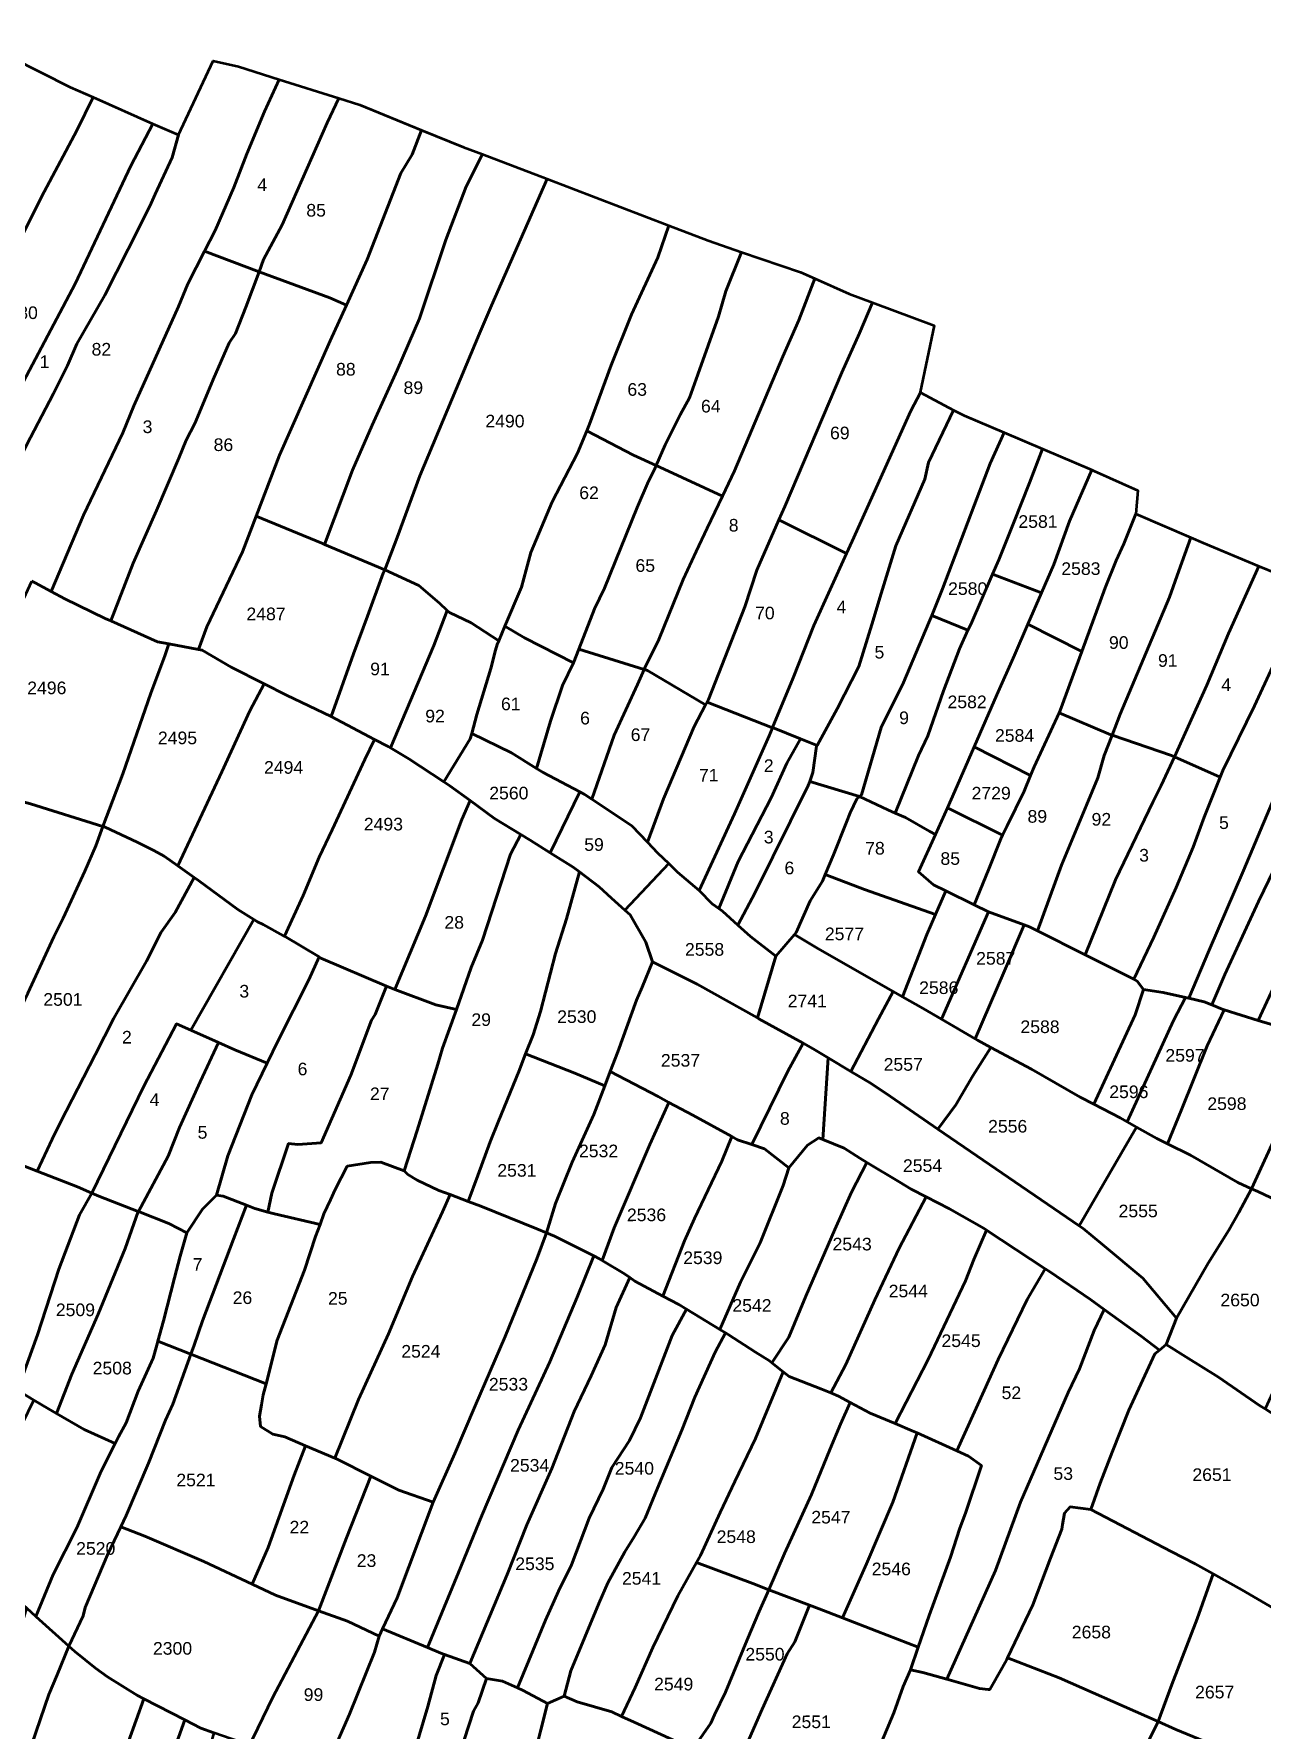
# Model space of a CAD drawing. Header units: inches. Extents: x -340598 to -226850, y -167010 to -59860.
# Drawn here: x -267956 to -255306, y -121164 to -103699 of the extents above; entities that cross this region are included whole.
import ezdxf

# ---------------------------------------------------------------- set-up
doc = ezdxf.new("R2010")
doc.units = ezdxf.units.IN
doc.header["$MEASUREMENT"] = 0
doc.layers.add('PDF6_Geometry', color=9, linetype='Continuous', true_color=0x808080)
doc.layers.add('PDF6_Text', color=7, linetype='Continuous', true_color=0xffffff)
doc.styles.add('PDF Arial', font='arial.ttf')

msp = doc.modelspace()

# ---------------------------------------------------------------- linework, layer by layer
at = {"layer": 'PDF6_Geometry', "color": 1, "lineweight": 53}
for points in [[(-267347, -104352), (-267514, -104693), (-267879, -105377), (-268455, -106535), (-268680, -107012), (-268939, -106856), (-268974, -106834), (-269275, -106692), (-269523, -106574), (-269831, -106439), (-270032, -106339), (-270023, -106324), (-269764, -105755), (-269600, -105378), (-269429, -105096), (-269331, -104935), (-269168, -104636), (-268928, -104173), (-268666, -103699), (-268495, -103787), (-267581, -104249)], [(-264816, -104362), (-264937, -104614), (-265398, -105665), (-265590, -106022), (-265636, -106148), (-266198, -105937), (-266090, -105724), (-265898, -105280), (-265763, -104933), (-265581, -104499), (-265430, -104169)], [(-266730, -104624), (-266956, -105059), (-267532, -106274), (-268128, -107403), (-268493, -108184), (-268825, -108883), (-268911, -108841), (-268993, -108802), (-269291, -108590), (-269365, -108552), (-269118, -108021), (-268926, -107519), (-268715, -107085), (-268680, -107012), (-268455, -106535), (-267879, -105377), (-267514, -104693), (-267347, -104352)], [(-263963, -104689), (-264061, -104941), (-264176, -105134), (-264522, -106022), (-264737, -106491), (-264907, -106417), (-265636, -106148), (-265590, -106022), (-265398, -105665), (-264937, -104614), (-264816, -104362), (-264600, -104430)], [(-266466, -104740), (-266533, -104972), (-266706, -105348), (-266763, -105473), (-266984, -105917), (-267224, -106390), (-267513, -106891), (-267609, -107113), (-267753, -107403), (-268031, -107933), (-268252, -108396), (-268416, -108782), (-268560, -109017), (-268656, -108965), (-268825, -108883), (-268493, -108184), (-268128, -107403), (-267532, -106274), (-266956, -105059), (-266730, -104624)], [(-263336, -104939), (-263503, -105269), (-263714, -105819), (-263983, -106629), (-264214, -107160), (-264473, -107729), (-264675, -108192), (-264963, -108956), (-264992, -108944), (-265667, -108664), (-265425, -108038), (-264906, -106861), (-264737, -106491), (-264522, -106022), (-264176, -105134), (-264061, -104941), (-263963, -104689), (-263532, -104864)], [(-262670, -105193), (-263243, -106494), (-263368, -106783), (-263982, -108249), (-264213, -108886), (-264343, -109217), (-264963, -108956), (-264675, -108192), (-264473, -107729), (-264214, -107160), (-263983, -106629), (-263714, -105819), (-263503, -105269), (-263336, -104939)], [(-261415, -105673), (-261531, -106001), (-261800, -106589), (-262012, -107110), (-262232, -107718), (-262261, -107787), (-262357, -108017), (-262617, -108518), (-262838, -109039), (-262933, -109396), (-263104, -109798), (-263168, -109948), (-263453, -109763), (-263674, -109657), (-263698, -109635), (-263780, -109561), (-263991, -109378), (-264343, -109217), (-264213, -108886), (-263982, -108249), (-263368, -106783), (-263243, -106494), (-262670, -105193)], [(-260669, -105945), (-260829, -106348), (-260906, -106608), (-261117, -107206), (-261203, -107447), (-261300, -107621), (-261453, -107930), (-261547, -108142), (-261780, -108036), (-262261, -107787), (-262232, -107718), (-262012, -107110), (-261800, -106589), (-261531, -106001), (-261415, -105673), (-261012, -105827)], [(-266198, -105937), (-265636, -106148), (-265772, -106514), (-265878, -106784), (-265945, -106881), (-266108, -107257), (-266185, -107440), (-266300, -107710), (-266387, -107884), (-266464, -108067), (-266694, -108608), (-266934, -109148), (-267163, -109744), (-267223, -109717), (-267636, -109515), (-267777, -109439), (-267444, -108656), (-267041, -107807), (-266926, -107528), (-266666, -106949), (-266465, -106505), (-266369, -106273)], [(-259912, -106219), (-260079, -106646), (-260242, -107022), (-260741, -108199), (-260864, -108458), (-261463, -108180), (-261547, -108142), (-261453, -107930), (-261300, -107621), (-261203, -107447), (-261117, -107206), (-260906, -106608), (-260829, -106348), (-260669, -105945), (-260060, -106154)], [(-265636, -106148), (-264907, -106417), (-264737, -106491), (-264906, -106861), (-265425, -108038), (-265667, -108664), (-265809, -109031), (-266174, -109803), (-266261, -110037), (-266566, -109980), (-266684, -109958), (-267163, -109744), (-266934, -109148), (-266694, -108608), (-266464, -108067), (-266387, -107884), (-266300, -107710), (-266185, -107440), (-266108, -107257), (-265945, -106881), (-265878, -106784), (-265772, -106514)], [(-259320, -106465), (-259454, -106781), (-259636, -107186), (-260222, -108565), (-260282, -108702), (-260510, -109221), (-260635, -109597), (-261009, -110552), (-261023, -110579), (-261037, -110606), (-261635, -110254), (-261671, -110243), (-261664, -110225), (-261519, -109936), (-261270, -109318), (-261135, -109029), (-261020, -108788), (-260864, -108458), (-260741, -108199), (-260242, -107022), (-260079, -106646), (-259912, -106219), (-259560, -106376)], [(-258824, -107390), (-258924, -107581), (-259529, -108922), (-259588, -109051), (-260282, -108702), (-260222, -108565), (-259636, -107186), (-259454, -106781), (-259320, -106465), (-258684, -106703), (-258828, -107388)], [(-258483, -107572), (-258741, -108111), (-258780, -108285), (-259077, -108970), (-259231, -109462), (-259327, -109780), (-259461, -110214), (-259682, -110648), (-259889, -111026), (-260060, -110958), (-260348, -110841), (-260134, -110330), (-259923, -109790), (-259588, -109051), (-259529, -108922), (-258924, -107581), (-258824, -107390)], [(-257962, -107805), (-258106, -108121), (-258270, -108555), (-258596, -109413), (-258709, -109686), (-258740, -109760), (-259000, -110378), (-259230, -110841), (-259432, -111535), (-259451, -111551), (-259965, -111398), (-259932, -111304), (-259894, -111034), (-259889, -111026), (-259682, -110648), (-259461, -110214), (-259327, -109780), (-259231, -109462), (-259077, -108970), (-258780, -108285), (-258741, -108111), (-258483, -107572), (-258376, -107629)], [(-262261, -107787), (-261780, -108036), (-261547, -108142), (-261569, -108190), (-261626, -108306), (-261741, -108576), (-262078, -109405), (-262183, -109618), (-262345, -110035), (-262399, -110176), (-262904, -109917), (-263104, -109798), (-262933, -109396), (-262838, -109039), (-262617, -108518), (-262357, -108017)], [(-257568, -107972), (-257702, -108323), (-257866, -108738), (-258019, -109114), (-258083, -109261), (-258307, -109779), (-258335, -109839), (-258709, -109686), (-258596, -109413), (-258270, -108555), (-258106, -108121), (-257962, -107805)], [(-257059, -108188), (-257289, -108718), (-257452, -109162), (-257578, -109455), (-258083, -109261), (-258019, -109114), (-257866, -108738), (-257702, -108323), (-257568, -107972)], [(-261547, -108142), (-261463, -108180), (-260864, -108458), (-261020, -108788), (-261135, -109029), (-261270, -109318), (-261519, -109936), (-261664, -110225), (-261671, -110243), (-262345, -110035), (-262183, -109618), (-262078, -109405), (-261741, -108576), (-261626, -108306), (-261569, -108190)], [(-256606, -108640), (-256731, -108949), (-256808, -109123), (-256923, -109403), (-257162, -110059), (-257717, -109778), (-257578, -109455), (-257452, -109162), (-257289, -108718), (-257059, -108188), (-257039, -108197), (-256587, -108399)], [(-265667, -108664), (-264992, -108944), (-264963, -108956), (-264343, -109217), (-264357, -109252), (-264520, -109696), (-264664, -110082), (-264895, -110728), (-265356, -110507), (-265584, -110391), (-265924, -110218), (-266222, -110044), (-266261, -110037), (-266174, -109803), (-265809, -109031)], [(-260282, -108702), (-259588, -109051), (-259923, -109790), (-260134, -110330), (-260348, -110841), (-260349, -110843), (-261023, -110579), (-261009, -110552), (-260635, -109597), (-260510, -109221)], [(-256039, -108885), (-256163, -109228), (-256259, -109499), (-256768, -110704), (-256851, -110921), (-256864, -110917), (-257395, -110690), (-257384, -110666), (-257162, -110059), (-256923, -109403), (-256808, -109123), (-256731, -108949), (-256606, -108640)], [(-253932, -108639), (-253674, -108764), (-253836, -109160), (-254105, -109806), (-254287, -110259), (-254662, -111147), (-254969, -111861), (-255344, -112632), (-255690, -113385), (-255823, -113697), (-255901, -113665), (-256061, -113628), (-255850, -113132), (-255496, -112314), (-255230, -111680), (-254793, -110647), (-254470, -109835), (-254447, -109682), (-254451, -109546), (-254115, -108871)], [(-253674, -108764), (-253634, -108783), (-253336, -108909), (-253270, -108936), (-253250, -108944), (-253323, -109115), (-253538, -109641), (-253787, -110248), (-254227, -111283), (-254710, -112336), (-255053, -113231), (-255345, -113857), (-255697, -113748), (-255718, -113742), (-255823, -113697), (-255690, -113385), (-255344, -112632), (-254969, -111861), (-254662, -111147), (-254287, -110259), (-254105, -109806), (-253836, -109160)], [(-255338, -109178), (-255653, -109874), (-255874, -110405), (-256018, -110723), (-256209, -111142), (-256239, -111128), (-256851, -110921), (-256768, -110704), (-256259, -109499), (-256163, -109228), (-256039, -108885), (-255913, -108939)], [(-253250, -108944), (-253021, -109038), (-252973, -109058), (-252952, -109066), (-253042, -109325), (-253176, -109676), (-253378, -110133), (-253646, -110686), (-253966, -111438), (-254407, -112525), (-254656, -113125), (-255002, -113972), (-255026, -113962), (-255093, -113934), (-255345, -113857), (-255053, -113231), (-254710, -112336), (-254227, -111283), (-253787, -110248), (-253538, -109641), (-253323, -109115)], [(-264343, -109217), (-263991, -109378), (-263780, -109561), (-263698, -109635), (-263837, -109995), (-264282, -111052), (-264308, -111036), (-264447, -110963), (-264895, -110728), (-264664, -110082), (-264520, -109696), (-264357, -109252)], [(-258083, -109261), (-257578, -109455), (-257717, -109778), (-257855, -110097), (-258038, -110503), (-258271, -111039), (-258470, -111496), (-258547, -111668), (-258671, -111942), (-258729, -111911), (-258980, -111766), (-259084, -111722), (-258845, -111130), (-258749, -110927), (-258586, -110464), (-258423, -110030), (-258335, -109839), (-258307, -109779)], [(-254819, -109393), (-255383, -110617), (-255710, -111282), (-255738, -111353), (-256209, -111142), (-256018, -110723), (-255874, -110405), (-255653, -109874), (-255338, -109178)], [(-267976, -109333), (-267944, -109351), (-267777, -109439), (-267636, -109515), (-267223, -109717), (-267163, -109744), (-266684, -109958), (-266566, -109980), (-266607, -110102), (-266751, -110488), (-267039, -111318), (-267246, -111860), (-267991, -111627), (-268068, -111608), (-268142, -111561), (-268251, -111492), (-268376, -111396), (-268802, -111216), (-268540, -110547), (-268146, -109698)], [(-254451, -109546), (-254447, -109682), (-254470, -109835), (-254793, -110647), (-255230, -111680), (-255496, -112314), (-255850, -113132), (-256061, -113628), (-256096, -113620), (-256324, -113568), (-256526, -113540), (-256594, -113453), (-256628, -113434), (-256421, -112999), (-256190, -112488), (-256017, -112073), (-255902, -111765), (-255738, -111353), (-255710, -111282), (-255383, -110617), (-254819, -109393)], [(-263698, -109635), (-263674, -109657), (-263453, -109763), (-263168, -109948), (-263183, -109985), (-263202, -110043), (-263250, -110235), (-263394, -110708), (-263447, -110903), (-263462, -110959), (-263733, -111401), (-264096, -111162), (-264282, -111052), (-263837, -109995)], [(-263104, -109798), (-262904, -109917), (-262399, -110176), (-262510, -110409), (-262635, -110775), (-262779, -111264), (-263038, -111103), (-263447, -110903), (-263394, -110708), (-263250, -110235), (-263202, -110043), (-263183, -109985), (-263168, -109948)], [(-258709, -109686), (-258335, -109839), (-258423, -110030), (-258586, -110464), (-258749, -110927), (-258845, -111130), (-259084, -111722), (-259162, -111689), (-259451, -111551), (-259432, -111535), (-259230, -110841), (-259000, -110378), (-258740, -109760)], [(-257717, -109778), (-257162, -110059), (-257384, -110666), (-257395, -110690), (-257653, -111245), (-257690, -111334), (-258271, -111039), (-258038, -110503), (-257855, -110097)], [(-266566, -109980), (-266261, -110037), (-266222, -110044), (-265924, -110218), (-265584, -110391), (-265731, -110671), (-266020, -111298), (-266472, -112267), (-266615, -112166), (-266721, -112108), (-266894, -112022), (-267221, -111868), (-267246, -111860), (-267039, -111318), (-266751, -110488), (-266607, -110102)], [(-262345, -110035), (-261671, -110243), (-261740, -110399), (-261981, -110919), (-262210, -111579), (-262288, -111527), (-262333, -111504), (-262711, -111306), (-262779, -111264), (-262635, -110775), (-262510, -110409), (-262399, -110176)], [(-261671, -110243), (-261635, -110254), (-261037, -110606), (-261154, -110832), (-261470, -111575), (-261636, -112023), (-261797, -111855), (-262086, -111662), (-262210, -111579), (-261981, -110919), (-261740, -110399)], [(-265584, -110391), (-265356, -110507), (-264895, -110728), (-264447, -110963), (-264548, -111172), (-264884, -111895), (-265019, -112175), (-265182, -112570), (-265374, -112991), (-265384, -112985), (-265595, -112870), (-265653, -112841), (-265692, -112817), (-265719, -112800), (-265855, -112715), (-266259, -112417), (-266304, -112385), (-266472, -112267), (-266020, -111298), (-265731, -110671)], [(-261023, -110579), (-260349, -110843), (-260384, -110928), (-260739, -111729), (-261104, -112519), (-261327, -112329), (-261416, -112243), (-261528, -112134), (-261636, -112023), (-261470, -111575), (-261154, -110832), (-261037, -110606)], [(-257395, -110690), (-256864, -110917), (-256851, -110921), (-256931, -111129), (-256999, -111360), (-257114, -111640), (-257373, -112257), (-257618, -112935), (-257700, -112894), (-257756, -112874), (-258123, -112740), (-258272, -112667), (-258123, -112306), (-257998, -111988), (-257979, -111949), (-257931, -111853), (-257758, -111496), (-257690, -111334), (-257653, -111245)], [(-260348, -110841), (-260060, -110958), (-260201, -111208), (-260364, -111565), (-260701, -112221), (-260902, -112704), (-260970, -112655), (-261104, -112519), (-260739, -111729), (-260384, -110928), (-260349, -110843)], [(-264447, -110963), (-264308, -111036), (-264282, -111052), (-264096, -111162), (-263733, -111401), (-263673, -111441), (-263463, -111594), (-263548, -111788), (-263922, -112782), (-264238, -113538), (-264326, -113505), (-264999, -113216), (-265019, -113204), (-265374, -112991), (-265182, -112570), (-265019, -112175), (-264884, -111895), (-264548, -111172)], [(-262779, -111264), (-262711, -111306), (-262333, -111504), (-262637, -112132), (-262845, -112000), (-262939, -111943), (-263211, -111778), (-263463, -111594), (-263673, -111441), (-263733, -111401), (-263462, -110959), (-263447, -110903), (-263038, -111103)], [(-260060, -110958), (-259889, -111026), (-259894, -111034), (-259932, -111304), (-259965, -111398), (-259980, -111439), (-260527, -112539), (-260705, -112876), (-260864, -112732), (-260902, -112704), (-260701, -112221), (-260364, -111565), (-260201, -111208)], [(-258271, -111039), (-257690, -111334), (-257758, -111496), (-257931, -111853), (-257979, -111949), (-258547, -111668), (-258470, -111496)], [(-256851, -110921), (-256239, -111128), (-256209, -111142), (-256345, -111437), (-256431, -111611), (-256815, -112411), (-257127, -113181), (-257618, -112935), (-257373, -112257), (-257114, -111640), (-256999, -111360), (-256931, -111129)], [(-256209, -111142), (-255738, -111353), (-255902, -111765), (-256017, -112073), (-256190, -112488), (-256421, -112999), (-256628, -113434), (-256757, -113366), (-257127, -113181), (-256815, -112411), (-256431, -111611), (-256345, -111437)], [(-259965, -111398), (-259451, -111551), (-259480, -111574), (-259547, -111719), (-259585, -111815), (-259720, -112153), (-259806, -112354), (-259835, -112423), (-259960, -112625), (-260104, -112953), (-260122, -112974), (-260315, -113195), (-260575, -112992), (-260705, -112876), (-260527, -112539), (-259980, -111439)], [(-268142, -111561), (-268068, -111608), (-267991, -111627), (-267246, -111860), (-267317, -112060), (-267433, -112321), (-267654, -112803), (-267750, -112996), (-268019, -113575), (-268316, -114202), (-268768, -114087), (-268879, -114044), (-269228, -113911), (-269086, -113595), (-268952, -113277), (-268740, -112794), (-268625, -112553), (-268395, -112080), (-268385, -112051), (-268318, -111936), (-268231, -111743)], [(-263463, -111594), (-263211, -111778), (-262939, -111943), (-263047, -112145), (-263335, -113032), (-263451, -113312), (-263605, -113743), (-263816, -113698), (-264238, -113538), (-263922, -112782), (-263548, -111788)], [(-262210, -111579), (-262086, -111662), (-261797, -111855), (-261636, -112023), (-261528, -112134), (-261416, -112243), (-261870, -112723), (-262008, -112598), (-262134, -112482), (-262338, -112328), (-262403, -112280), (-262637, -112132), (-262333, -111504), (-262288, -111527)], [(-259451, -111551), (-259162, -111689), (-259084, -111722), (-258980, -111766), (-258729, -111911), (-258671, -111942), (-258845, -112326), (-258691, -112461), (-258562, -112524), (-258668, -112768), (-259402, -112509), (-259806, -112354), (-259720, -112153), (-259585, -111815), (-259547, -111719), (-259480, -111574)], [(-258547, -111668), (-257979, -111949), (-257998, -111988), (-258123, -112306), (-258272, -112667), (-258562, -112524), (-258691, -112461), (-258845, -112326), (-258671, -111942)], [(-262939, -111943), (-262845, -112000), (-262637, -112132), (-262403, -112280), (-262338, -112328), (-262470, -112810), (-262585, -113167), (-262739, -113765), (-262815, -114006), (-262891, -114202), (-262960, -114382), (-263171, -114893), (-263257, -115106), (-263382, -115453), (-263484, -115722), (-263670, -115651), (-263786, -115607), (-264007, -115502), (-264103, -115444), (-264142, -115405), (-264007, -114990), (-263796, -114306), (-263748, -114142), (-263605, -113743), (-263451, -113312), (-263335, -113032), (-263047, -112145)], [(-261104, -112519), (-260970, -112655), (-260902, -112704), (-260864, -112732), (-260705, -112876), (-260575, -112992), (-260315, -113195), (-260504, -113832), (-261123, -113484), (-261585, -113253), (-261652, -113051), (-261816, -112771), (-261870, -112723), (-261416, -112243), (-261327, -112329)], [(-266304, -112385), (-266259, -112417), (-265855, -112715), (-265719, -112800), (-265692, -112817), (-266339, -113958), (-266486, -113892), (-266825, -114533), (-267359, -115636), (-267508, -115571), (-267921, -115410), (-267768, -115079), (-267681, -114906), (-267326, -114211), (-267134, -113835), (-266797, -113246), (-266644, -112947), (-266500, -112745)], [(-262338, -112328), (-262134, -112482), (-262008, -112598), (-261870, -112723), (-261816, -112771), (-261652, -113051), (-261585, -113253), (-261691, -113514), (-261748, -113649), (-261940, -114179), (-262019, -114384), (-262076, -114530), (-262383, -114401), (-262891, -114202), (-262815, -114006), (-262739, -113765), (-262585, -113167), (-262470, -112810)], [(-259806, -112354), (-259402, -112509), (-258668, -112768), (-258758, -112972), (-259010, -113613), (-259105, -113559), (-259257, -113474), (-259883, -113117), (-260122, -112974), (-260104, -112953), (-259960, -112625), (-259835, -112423)], [(-258562, -112524), (-258272, -112667), (-258123, -112740), (-258609, -113844), (-258796, -113734), (-259010, -113613), (-258758, -112972), (-258668, -112768)], [(-265692, -112817), (-265653, -112841), (-265595, -112870), (-265384, -112985), (-265374, -112991), (-265019, -113204), (-265124, -113438), (-265441, -114065), (-265553, -114298), (-265886, -114160), (-266053, -114085), (-266339, -113958)], [(-258123, -112740), (-257756, -112874), (-257959, -113348), (-258261, -114047), (-258609, -113844)], [(-260122, -112974), (-259883, -113117), (-259257, -113474), (-259105, -113559), (-259257, -113840), (-259541, -114382), (-259776, -114242), (-259930, -114149), (-260032, -114093), (-260488, -113841), (-260504, -113832), (-260315, -113195)], [(-257756, -112874), (-257700, -112894), (-257618, -112935), (-257127, -113181), (-256757, -113366), (-256628, -113434), (-256594, -113453), (-256526, -113540), (-256613, -113800), (-257038, -114721), (-257179, -114649), (-257680, -114360), (-258101, -114135), (-258238, -114061), (-258261, -114047), (-257959, -113348)], [(-265019, -113204), (-264999, -113216), (-264326, -113505), (-264441, -113795), (-264479, -113853), (-264691, -114422), (-264998, -115116), (-265238, -115136), (-265335, -115126), (-265507, -115637), (-265545, -115830), (-265680, -115792), (-265767, -115758), (-266007, -115667), (-266075, -115657), (-265960, -115252), (-265710, -114625), (-265553, -114298), (-265441, -114065), (-265124, -113438)], [(-261585, -113253), (-261123, -113484), (-260504, -113832), (-260488, -113841), (-260032, -114093), (-260190, -114381), (-260560, -115136), (-260709, -115085), (-260766, -115054), (-261170, -114834), (-261416, -114701), (-261526, -114642), (-262019, -114384), (-261940, -114179), (-261748, -113649), (-261691, -113514)], [(-264326, -113505), (-264238, -113538), (-263816, -113698), (-263605, -113743), (-263748, -114142), (-263796, -114306), (-264007, -114990), (-264142, -115405), (-264382, -115318), (-264488, -115319), (-264729, -115357), (-264853, -115598), (-264901, -115705), (-264969, -115849), (-265009, -115957), (-265478, -115850), (-265545, -115830), (-265507, -115637), (-265335, -115126), (-265238, -115136), (-264998, -115116), (-264691, -114422), (-264479, -113853), (-264441, -113795)], [(-259010, -113613), (-258796, -113734), (-258609, -113844), (-258261, -114047), (-258238, -114061), (-258101, -114135), (-258286, -114428), (-258459, -114727), (-258644, -114976), (-259132, -114640), (-259334, -114506), (-259541, -114382), (-259257, -113840), (-259105, -113559)], [(-256526, -113540), (-256324, -113568), (-256096, -113620), (-256218, -113858), (-256696, -114901), (-256766, -114861), (-257038, -114721), (-256613, -113800)], [(-256096, -113620), (-256061, -113628), (-255901, -113665), (-255823, -113697), (-255718, -113742), (-255697, -113748), (-255872, -114118), (-256141, -114783), (-256281, -115128), (-256391, -115073), (-256600, -114955), (-256696, -114901), (-256218, -113858)], [(-255697, -113748), (-255345, -113857), (-255093, -113934), (-255026, -113962), (-255002, -113972), (-254738, -114082), (-254798, -114190), (-255046, -114793), (-255414, -115591), (-255554, -115526), (-256044, -115246), (-256281, -115128), (-256141, -114783), (-255872, -114118)], [(-266339, -113958), (-266053, -114085), (-266245, -114488), (-266458, -114960), (-266572, -115254), (-266879, -115825), (-266883, -115823), (-267287, -115667), (-267359, -115636), (-266825, -114533), (-266486, -113892)], [(-266053, -114085), (-265886, -114160), (-265553, -114298), (-265710, -114625), (-265960, -115252), (-266075, -115657), (-266219, -115802), (-266382, -116043), (-266565, -115947), (-266879, -115825), (-266572, -115254), (-266458, -114960), (-266245, -114488)], [(-262891, -114202), (-262383, -114401), (-262076, -114530), (-262190, -114825), (-262411, -115317), (-262584, -115742), (-262677, -116044), (-262776, -116002), (-263353, -115771), (-263484, -115722), (-263382, -115453), (-263257, -115106), (-263171, -114893), (-262960, -114382)], [(-260032, -114093), (-259930, -114149), (-259776, -114242), (-259829, -115083), (-259872, -115065), (-259987, -115142), (-260180, -115374), (-260430, -115181), (-260560, -115136), (-260190, -114381)], [(-257038, -114721), (-256766, -114861), (-256696, -114901), (-256600, -114955), (-256756, -115227), (-257191, -115971), (-258179, -115296), (-258644, -114976), (-258459, -114727), (-258286, -114428), (-258101, -114135), (-257680, -114360), (-257179, -114649)], [(-254738, -114082), (-254669, -114111), (-254400, -114223), (-254093, -114377), (-254052, -114394), (-254034, -114402), (-254227, -114898), (-254361, -115130), (-254563, -115631), (-254646, -115950), (-255351, -115620), (-255414, -115591), (-255046, -114793), (-254798, -114190)], [(-262019, -114384), (-261526, -114642), (-261416, -114701), (-261613, -115134), (-261978, -115992), (-262102, -116328), (-262131, -116311), (-262189, -116282), (-262593, -116079), (-262677, -116044), (-262584, -115742), (-262411, -115317), (-262190, -114825), (-262076, -114530)], [(-259776, -114242), (-259541, -114382), (-259334, -114506), (-259132, -114640), (-258644, -114976), (-258179, -115296), (-257191, -115971), (-257150, -115999), (-256948, -116163), (-256534, -116510), (-256188, -116924), (-256293, -117195), (-256362, -117252), (-256553, -117108), (-256934, -116832), (-257073, -116732), (-257496, -116443), (-257539, -116415), (-258143, -116017), (-258169, -116000), (-258525, -115797), (-258767, -115673), (-258920, -115595), (-259045, -115518), (-259377, -115320), (-259449, -115277), (-259612, -115171), (-259829, -115083)], [(-261416, -114701), (-261170, -114834), (-260766, -115054), (-260872, -115307), (-261151, -115895), (-261256, -116127), (-261477, -116696), (-261766, -116542), (-261818, -116504), (-261872, -116465), (-262102, -116328), (-261978, -115992), (-261613, -115134)], [(-260766, -115054), (-260709, -115085), (-260560, -115136), (-260430, -115181), (-260180, -115374), (-260237, -115557), (-260477, -116146), (-260679, -116551), (-260890, -117039), (-261236, -116830), (-261314, -116783), (-261477, -116696), (-261256, -116127), (-261151, -115895), (-260872, -115307)], [(-259829, -115083), (-259612, -115171), (-259449, -115277), (-259377, -115320), (-259535, -115624), (-259708, -116010), (-260006, -116695), (-260179, -117120), (-260354, -117382), (-260380, -117361), (-260525, -117274), (-260804, -117091), (-260834, -117073), (-260890, -117039), (-260679, -116551), (-260477, -116146), (-260237, -115557), (-260180, -115374), (-259987, -115142), (-259872, -115065)], [(-256281, -115128), (-256044, -115246), (-255554, -115526), (-255414, -115591), (-255544, -115834), (-255650, -116018), (-255861, -116355), (-256188, -116924), (-256534, -116510), (-256948, -116163), (-257150, -115999), (-257191, -115971), (-256756, -115227), (-256600, -114955), (-256391, -115073)], [(-268081, -115348), (-267921, -115410), (-267508, -115571), (-267359, -115636), (-267488, -115860), (-267700, -116420), (-267920, -117095), (-268124, -117665), (-268286, -117568), (-268613, -117423), (-268862, -117315), (-268709, -116931), (-268575, -116642), (-268431, -116324), (-268402, -116227), (-268277, -115841), (-268210, -115649)], [(-264142, -115405), (-264103, -115444), (-264007, -115502), (-263786, -115607), (-263670, -115651), (-263747, -115829), (-264055, -116495), (-264304, -117083), (-264612, -117759), (-264856, -118366), (-265157, -118237), (-265371, -118145), (-265496, -118116), (-265621, -118039), (-265631, -117933), (-265612, -117817), (-265593, -117711), (-265564, -117599), (-265449, -117151), (-265170, -116428), (-265055, -116081), (-265009, -115957), (-264969, -115849), (-264901, -115705), (-264853, -115598), (-264729, -115357), (-264488, -115319), (-264382, -115318)], [(-259377, -115320), (-259045, -115518), (-258920, -115595), (-258767, -115673), (-259044, -116203), (-259294, -116733), (-259592, -117399), (-259748, -117693), (-259851, -117650), (-260178, -117525), (-260237, -117477), (-260354, -117382), (-260179, -117120), (-260006, -116695), (-259708, -116010), (-259535, -115624)], [(-254646, -115950), (-254524, -116007), (-254322, -116123), (-254399, -116239), (-254428, -116297), (-254716, -116808), (-255101, -117483), (-255274, -117858), (-255331, -117821), (-255755, -117532), (-256091, -117320), (-256293, -117195), (-256188, -116924), (-255861, -116355), (-255650, -116018), (-255544, -115834), (-255414, -115591), (-255351, -115620)], [(-267359, -115636), (-267287, -115667), (-266883, -115823), (-267017, -116207), (-267295, -116882), (-267564, -117500), (-267722, -117905), (-267805, -117857), (-267956, -117766), (-268124, -117665), (-267920, -117095), (-267700, -116420), (-267488, -115860)], [(-266075, -115657), (-266007, -115667), (-265767, -115758), (-265901, -116110), (-266218, -116949), (-266305, -117200), (-266339, -117293), (-266678, -117159), (-266622, -116950), (-266507, -116506), (-266449, -116284), (-266382, -116043), (-266219, -115802)], [(-265767, -115758), (-265680, -115792), (-265545, -115830), (-265478, -115850), (-265009, -115957), (-265055, -116081), (-265170, -116428), (-265449, -117151), (-265564, -117599), (-266339, -117293), (-266305, -117200), (-266218, -116949), (-265901, -116110)], [(-263670, -115651), (-263484, -115722), (-263353, -115771), (-262776, -116002), (-262677, -116044), (-262776, -116311), (-263102, -117112), (-263410, -117825), (-263621, -118317), (-263842, -118819), (-264198, -118694), (-264484, -118551), (-264833, -118376), (-264856, -118366), (-264612, -117759), (-264304, -117083), (-264055, -116495), (-263747, -115829)], [(-258767, -115673), (-258525, -115797), (-258169, -116000), (-258143, -116017), (-258275, -116318), (-258361, -116540), (-258746, -117350), (-259084, -118009), (-259342, -117900), (-259548, -117791), (-259669, -117727), (-259748, -117693), (-259592, -117399), (-259294, -116733), (-259044, -116203)], [(-266883, -115823), (-266879, -115825), (-266565, -115947), (-266382, -116043), (-266449, -116284), (-266507, -116506), (-266622, -116950), (-266678, -117159), (-266689, -117200), (-266728, -117335), (-266881, -117673), (-267006, -118001), (-267083, -118146), (-267119, -118215), (-267439, -118069), (-267722, -117905), (-267564, -117500), (-267295, -116882), (-267017, -116207)], [(-262677, -116044), (-262593, -116079), (-262189, -116282), (-262362, -116706), (-262641, -117372), (-262967, -118076), (-263342, -118954), (-263582, -119542), (-263901, -120315), (-264364, -120123), (-264216, -119803), (-263842, -118819), (-263621, -118317), (-263410, -117825), (-263102, -117112), (-262776, -116311)], [(-258143, -116017), (-257539, -116415), (-257726, -116732), (-258024, -117350), (-258168, -117668), (-258451, -118289), (-258859, -118105), (-258909, -118083), (-259084, -118009), (-258746, -117350), (-258361, -116540), (-258275, -116318)], [(-262189, -116282), (-262131, -116311), (-262102, -116328), (-261872, -116465), (-261818, -116504), (-261958, -116812), (-262073, -117198), (-262217, -117516), (-262390, -117883), (-262621, -118471), (-262880, -119050), (-263082, -119561), (-263466, -120478), (-263726, -120385), (-263764, -120372), (-263901, -120315), (-263582, -119542), (-263342, -118954), (-262967, -118076), (-262641, -117372), (-262362, -116706)], [(-257539, -116415), (-257496, -116443), (-257073, -116732), (-256934, -116832), (-257034, -117050), (-257188, -117446), (-257303, -117687), (-257793, -118816), (-258052, -119520), (-258273, -120012), (-258552, -120641), (-258801, -120571), (-258927, -120543), (-258847, -120311), (-258734, -119983), (-258514, -119385), (-258418, -119086), (-258360, -118932), (-258197, -118440), (-258331, -118343), (-258451, -118289), (-258168, -117668), (-258024, -117350), (-257726, -116732)], [(-261818, -116504), (-261766, -116542), (-261477, -116696), (-261314, -116783), (-261236, -116830), (-261381, -117101), (-261707, -117950), (-261823, -118181), (-262005, -118461), (-262092, -118683), (-262236, -118982), (-262418, -119464), (-262553, -119734), (-262687, -120033), (-262860, -120448), (-262974, -120731), (-263129, -120661), (-263293, -120632), (-263466, -120478), (-263082, -119561), (-262880, -119050), (-262621, -118471), (-262390, -117883), (-262217, -117516), (-262073, -117198), (-261958, -116812)], [(-261236, -116830), (-260890, -117039), (-260834, -117073), (-260938, -117274), (-261150, -117737), (-261284, -118075), (-261534, -118673), (-261659, -118982), (-261774, -119175), (-261870, -119329), (-262043, -119647), (-262139, -119860), (-262427, -120554), (-262494, -120815), (-262667, -120892), (-262918, -120757), (-262974, -120731), (-262860, -120448), (-262687, -120033), (-262553, -119734), (-262418, -119464), (-262236, -118982), (-262092, -118683), (-262005, -118461), (-261823, -118181), (-261707, -117950), (-261381, -117101)], [(-256934, -116832), (-256553, -117108), (-256362, -117252), (-256409, -117291), (-256678, -117870), (-256850, -118304), (-256975, -118622), (-257071, -118892), (-257283, -118864), (-257341, -118931), (-257360, -119047), (-257369, -119095), (-257485, -119394), (-257667, -119876), (-257928, -120419), (-257936, -120436), (-257984, -120523), (-258109, -120745), (-258128, -120745), (-258215, -120735), (-258552, -120641), (-258273, -120012), (-258052, -119520), (-257793, -118816), (-257303, -117687), (-257188, -117446), (-257034, -117050)], [(-266678, -117159), (-266339, -117293), (-266526, -117808), (-266602, -117972), (-266775, -118416), (-267006, -118956), (-267060, -119070), (-267198, -119361), (-267428, -119901), (-267448, -119988), (-267595, -120300), (-267935, -119995), (-267756, -119564), (-267515, -119081), (-267275, -118522), (-267208, -118387), (-267119, -118215), (-267083, -118146), (-267006, -118001), (-266881, -117673), (-266728, -117335), (-266689, -117200)], [(-260834, -117073), (-260804, -117091), (-260525, -117274), (-260380, -117361), (-260354, -117382), (-260237, -117477), (-260524, -118161), (-260736, -118605), (-260889, -118923), (-261091, -119367), (-261131, -119439), (-261322, -119782), (-261581, -120313), (-261763, -120727), (-261903, -121024), (-262004, -120978), (-262360, -120872), (-262494, -120815), (-262427, -120554), (-262139, -119860), (-262043, -119647), (-261870, -119329), (-261774, -119175), (-261659, -118982), (-261534, -118673), (-261284, -118075), (-261150, -117737), (-260938, -117274)], [(-266339, -117293), (-265564, -117599), (-265593, -117711), (-265612, -117817), (-265631, -117933), (-265621, -118039), (-265496, -118116), (-265371, -118145), (-265157, -118237), (-265275, -118540), (-265544, -119283), (-265708, -119661), (-266207, -119428), (-266813, -119168), (-267060, -119070), (-267006, -118956), (-266775, -118416), (-266602, -117972), (-266526, -117808)], [(-256293, -117195), (-256091, -117320), (-255755, -117532), (-255331, -117821), (-255274, -117858), (-255004, -118033), (-254542, -118360), (-254113, -118701), (-254302, -118987), (-254647, -119605), (-254880, -120079), (-255186, -119914), (-255513, -119721), (-255809, -119555), (-255994, -119451), (-256244, -119326), (-257071, -118892), (-256975, -118622), (-256850, -118304), (-256678, -117870), (-256409, -117291), (-256362, -117252)], [(-260237, -117477), (-260178, -117525), (-259851, -117650), (-259748, -117693), (-259669, -117727), (-259548, -117791), (-259649, -118016), (-259755, -118267), (-259947, -118740), (-260225, -119347), (-260387, -119719), (-260552, -119656), (-261131, -119439), (-261091, -119367), (-260889, -118923), (-260736, -118605), (-260524, -118161)], [(-267956, -117766), (-267805, -117857), (-267722, -117905), (-267439, -118069), (-267119, -118215), (-267208, -118387), (-267275, -118522), (-267515, -119081), (-267756, -119564), (-267935, -119995), (-268030, -119910), (-268082, -119863), (-268236, -119738), (-268389, -119620), (-268448, -119574), (-268525, -119468), (-268573, -119400), (-268708, -119236), (-268545, -118918), (-268247, -118368)], [(-259548, -117791), (-259342, -117900), (-259084, -118009), (-258909, -118083), (-258859, -118105), (-259110, -118816), (-259379, -119453), (-259629, -120009), (-259869, -119916), (-259966, -119879), (-260387, -119719), (-260225, -119347), (-259947, -118740), (-259755, -118267), (-259649, -118016)], [(-265157, -118237), (-264856, -118366), (-264833, -118376), (-264484, -118551), (-264736, -119186), (-265026, -119935), (-265467, -119775), (-265708, -119661), (-265544, -119283), (-265275, -118540)], [(-258859, -118105), (-258451, -118289), (-258331, -118343), (-258197, -118440), (-258360, -118932), (-258418, -119086), (-258514, -119385), (-258734, -119983), (-258847, -120311), (-259273, -120147), (-259629, -120009), (-259379, -119453), (-259110, -118816)], [(-264484, -118551), (-264198, -118694), (-263842, -118819), (-264216, -119803), (-264364, -120123), (-264399, -120198), (-264726, -120044), (-265026, -119935), (-264736, -119186)], [(-257071, -118892), (-256244, -119326), (-255994, -119451), (-255809, -119555), (-255974, -120020), (-256234, -120695), (-256376, -121077), (-256493, -121023), (-257397, -120628), (-257928, -120419), (-257667, -119876), (-257485, -119394), (-257369, -119095), (-257360, -119047), (-257341, -118931), (-257283, -118864)], [(-267060, -119070), (-266813, -119168), (-266207, -119428), (-265708, -119661), (-265467, -119775), (-265026, -119935), (-265495, -120826), (-265649, -121144), (-265735, -121318), (-266102, -121191), (-266235, -121145), (-266400, -121059), (-266823, -120841), (-266889, -120807), (-267197, -120615), (-267322, -120528), (-267534, -120354), (-267595, -120300), (-267448, -119988), (-267428, -119901), (-267198, -119361)], [(-261131, -119439), (-260552, -119656), (-260387, -119719), (-260485, -119945), (-260610, -120235), (-260831, -120775), (-260946, -121007), (-260984, -121093), (-261198, -121397), (-261205, -121344), (-261494, -121209), (-261773, -121084), (-261903, -121024), (-261763, -120727), (-261581, -120313), (-261322, -119782)], [(-255809, -119555), (-255513, -119721), (-255186, -119914), (-254880, -120079), (-254686, -120183), (-254548, -120268), (-254676, -120627), (-255098, -121605), (-255656, -121380), (-255710, -121358), (-256195, -121158), (-256376, -121077), (-256234, -120695), (-255974, -120020)], [(-260387, -119719), (-259966, -119879), (-260119, -120254), (-260196, -120379), (-260455, -120948), (-260638, -121363), (-260792, -121807), (-261272, -121624), (-261205, -121508), (-261196, -121412), (-261198, -121397), (-260984, -121093), (-260946, -121007), (-260831, -120775), (-260610, -120235), (-260485, -119945)], [(-268030, -119910), (-267935, -119995), (-267595, -120300), (-267717, -120596), (-267803, -120798), (-267976, -121309), (-268033, -121454), (-268177, -121859), (-268225, -122014), (-268264, -122245), (-268285, -122492), (-268735, -122438), (-268838, -122408), (-268812, -122178), (-268678, -121840), (-268601, -121657), (-268505, -121387), (-268245, -120635)], [(-265026, -119935), (-264726, -120044), (-264399, -120198), (-264447, -120362), (-264706, -120999), (-265014, -121703), (-265504, -121433), (-265658, -121366), (-265735, -121318), (-265649, -121144), (-265495, -120826)], [(-259966, -119879), (-259869, -119916), (-259629, -120009), (-259273, -120147), (-258847, -120311), (-258927, -120543), (-259003, -120716), (-259099, -120986), (-259416, -121739), (-259560, -122115), (-259781, -122636), (-260108, -122453), (-260474, -122318), (-260715, -121952), (-260792, -121807), (-260638, -121363), (-260455, -120948), (-260196, -120379), (-260119, -120254)], [(-264364, -120123), (-263901, -120315), (-263764, -120372), (-263726, -120385), (-263812, -120603), (-263898, -120921), (-264033, -121370), (-264110, -121626), (-264158, -121770), (-264391, -122381), (-264923, -122174), (-264831, -121886), (-265014, -121703), (-264706, -120999), (-264447, -120362), (-264399, -120198)], [(-267595, -120300), (-267534, -120354), (-267322, -120528), (-267197, -120615), (-266889, -120807), (-266823, -120841), (-267062, -121502), (-267340, -122409), (-267454, -122849), (-267754, -122746), (-268291, -122562), (-268285, -122492), (-268264, -122245), (-268225, -122014), (-268177, -121859), (-268033, -121454), (-267976, -121309), (-267803, -120798), (-267717, -120596)], [(-263726, -120385), (-263466, -120478), (-263293, -120632), (-263379, -120883), (-263427, -120969), (-263571, -121413), (-263614, -121529), (-264033, -121370), (-263898, -120921), (-263812, -120603)], [(-263293, -120632), (-263129, -120661), (-262974, -120731), (-262918, -120757), (-262667, -120892), (-262735, -121162), (-262783, -121355), (-262859, -121606), (-262905, -121766), (-262917, -121808), (-263109, -122252), (-263167, -122406), (-263272, -122647), (-263323, -122735), (-263340, -122763), (-263397, -122850), (-263914, -122573), (-263667, -121674), (-263614, -121529), (-263571, -121413), (-263427, -120969), (-263379, -120883)], [(-266823, -120841), (-266400, -121059), (-266466, -121241), (-266524, -121395), (-266754, -122061), (-266898, -122505), (-266994, -122891), (-267494, -123020), (-267465, -122891), (-267454, -122849), (-267340, -122409), (-267062, -121502)], [(-262667, -120892), (-262494, -120815), (-262360, -120872), (-262004, -120978), (-261903, -121024), (-261773, -121084), (-261494, -121209), (-261205, -121344), (-261198, -121397), (-261196, -121412), (-261205, -121508), (-261272, -121624), (-261340, -121740), (-261378, -121788), (-261436, -121875), (-261484, -121971), (-261561, -122116), (-261591, -122247), (-262474, -121924), (-262905, -121766), (-262859, -121606), (-262783, -121355), (-262735, -121162)], [(-266400, -121059), (-266235, -121145), (-266102, -121191), (-266245, -121685), (-266360, -122080), (-266532, -122649), (-266650, -123084), (-266994, -122891), (-266898, -122505), (-266754, -122061), (-266524, -121395), (-266466, -121241)], [(-256376, -121077), (-256195, -121158), (-255710, -121358), (-255858, -121766), (-255906, -121881), (-256053, -122227), (-256185, -122537), (-256460, -123030), (-256877, -122837), (-257095, -122726), (-256944, -122374), (-256503, -121332)]]:
    msp.add_lwpolyline(points, close=True, dxfattribs=at)
for points in [[(-268031, -107933), (-267753, -107403), (-267609, -107113), (-267513, -106891), (-267224, -106390), (-266984, -105917), (-266763, -105473), (-266706, -105348), (-266533, -104972), (-266466, -104740), (-266110, -103978), (-265850, -104036), (-265430, -104169), (-265581, -104499), (-265763, -104933), (-265898, -105280), (-266090, -105724), (-266198, -105937), (-266369, -106273), (-266465, -106505), (-266666, -106949), (-266926, -107528), (-267041, -107807), (-267444, -108656), (-267777, -109439), (-267944, -109351), (-267976, -109333)], [(-268019, -113575), (-267750, -112996), (-267654, -112803), (-267433, -112321), (-267317, -112060), (-267246, -111860), (-267221, -111868), (-266894, -112022), (-266721, -112108), (-266615, -112166), (-266472, -112267), (-266304, -112385), (-266500, -112745), (-266644, -112947), (-266797, -113246), (-267134, -113835), (-267326, -114211), (-267681, -114906), (-267768, -115079), (-267921, -115410), (-268081, -115348)], [(-259416, -121739), (-259099, -120986), (-259003, -120716), (-258927, -120543), (-258801, -120571), (-258552, -120641), (-258215, -120735), (-258128, -120745), (-258109, -120745), (-257984, -120523), (-257936, -120436), (-257928, -120419), (-257397, -120628), (-256493, -121023), (-256376, -121077), (-256503, -121332)]]:
    msp.add_lwpolyline(points, dxfattribs=at)

# ---------------------------------------------------------------- texts
at = {"layer": 'PDF6_Text', "color": 4, "attachment_point": 7, "rotation": 0.0321, "style": 'PDF Arial'}
for s, insert, char_height in [('4', (-265655, -105318), 130), ('85', (-265150, -105582), 129.9), ('2480', (-268319, -106637), 129.9), ('82', (-267362, -107013), 129.9), ('1', (-267896, -107139), 130), ('88', (-264844, -107219), 129.9), ('89', (-264149, -107409), 129.9), ('63', (-261843, -107427), 129.9), ('64', (-261085, -107599), 129.9), ('3', (-266836, -107811), 130), ('2490', (-263306, -107753), 129.9), ('69', (-259756, -107875), 129.9), ('86', (-266105, -107996), 129.9), ('62', (-262339, -108491), 129.9), ('8', (-260799, -108825), 130), ('2581', (-257816, -108787), 129.9), ('65', (-261760, -109240), 129.9), ('2583', (-257374, -109272), 129.9), ('2580', (-258540, -109478), 129.9), ('2487', (-265767, -109738), 129.9), ('70', (-260528, -109729), 129.9), ('4', (-259689, -109665), 130), ('5', (-259298, -110132), 130), ('90', (-256883, -110033), 129.9), ('91', (-264492, -110305), 129.9), ('91', (-256378, -110218), 129.9), ('2496', (-268025, -110500), 129.9), ('4', (-255726, -110466), 130), ('61', (-263145, -110665), 129.9), ('2582', (-258546, -110644), 129.9), ('92', (-263925, -110790), 129.9), ('6', (-262330, -110811), 130), ('9', (-259044, -110808), 130), ('2495', (-266679, -111015), 129.9), ('67', (-261809, -110982), 129.9), ('2584', (-258057, -110990), 129.9), ('2494', (-265586, -111319), 129.9), ('2', (-260438, -111299), 130), ('71', (-261106, -111397), 129.9), ('2560', (-263266, -111583), 129.9), ('2729', (-258298, -111584), 129.9), ('2493', (-264558, -111903), 129.9), ('89', (-257722, -111823), 129.9), ('92', (-257062, -111853), 129.9), ('5', (-255749, -111888), 130), ('3', (-260438, -112036), 130), ('59', (-262288, -112113), 129.9), ('78', (-259394, -112151), 129.9), ('85', (-258619, -112257), 129.9), ('3', (-256572, -112223), 130), ('6', (-260225, -112354), 130), ('28', (-263728, -112914), 129.9), ('2577', (-259809, -113033), 129.9), ('2558', (-261250, -113193), 129.9), ('2587', (-258251, -113285), 129.9), ('3', (-265840, -113623), 130), ('2586', (-258838, -113587), 129.9), ('2501', (-267859, -113708), 129.9), ('2741', (-260192, -113722), 129.9), ('29', (-263450, -113916), 129.9), ('2530', (-262566, -113885), 129.9), ('2588', (-257795, -113989), 129.9), ('2', (-267049, -114095), 130), ('2537', (-261498, -114335), 129.9), ('2597', (-256302, -114284), 129.9), ('6', (-265240, -114424), 130), ('2557', (-259204, -114377), 129.9), ('27', (-264495, -114678), 129.9), ('2596', (-256880, -114659), 129.9), ('4', (-266764, -114738), 130), ('2598', (-255870, -114781), 129.9), ('8', (-260272, -114933), 130), ('2556', (-258128, -115014), 129.9), ('5', (-266270, -115077), 130), ('2532', (-262342, -115268), 129.9), ('2531', (-263183, -115468), 129.9), ('2554', (-259005, -115419), 129.9), ('2536', (-261848, -115926), 129.9), ('2555', (-256784, -115886), 129.9), ('2543', (-259730, -116227), 129.9), ('7', (-266321, -116435), 130), ('2539', (-261268, -116368), 129.9), ('26', (-265909, -116779), 129.9), ('25', (-264927, -116786), 129.9), ('2544', (-259152, -116710), 129.9), ('2509', (-267730, -116904), 129.9), ('2542', (-260762, -116859), 129.9), ('2650', (-255735, -116803), 129.9), ('2545', (-258608, -117222), 129.9), ('2524', (-264172, -117331), 129.9), ('2508', (-267351, -117504), 129.9), ('2533', (-263270, -117670), 129.9), ('52', (-257989, -117758), 129.9), ('2534', (-263052, -118505), 129.9), ('2540', (-261973, -118536), 129.9), ('2521', (-266489, -118656), 129.9), ('53', (-257455, -118590), 129.9), ('2651', (-256024, -118601), 129.9), ('2547', (-259949, -119039), 129.9), ('22', (-265323, -119140), 129.9), ('2548', (-260924, -119240), 129.9), ('2520', (-267521, -119361), 129.9), ('23', (-264631, -119486), 129.9), ('2535', (-262998, -119519), 129.9), ('2546', (-259327, -119572), 129.9), ('2541', (-261899, -119669), 129.9), ('2658', (-257266, -120222), 129.9), ('2300', (-266730, -120390), 129.9), ('2550', (-260628, -120450), 129.9), ('2549', (-261568, -120758), 129.9), ('99', (-265177, -120866), 129.9), ('2657', (-255996, -120840), 129.9), ('5', (-263773, -121116), 130), ('2551', (-260151, -121146), 129.9)]:
    msp.add_mtext(s, dxfattribs=dict(at, insert=insert, char_height=char_height))

doc.saveas('drawing.dxf')
